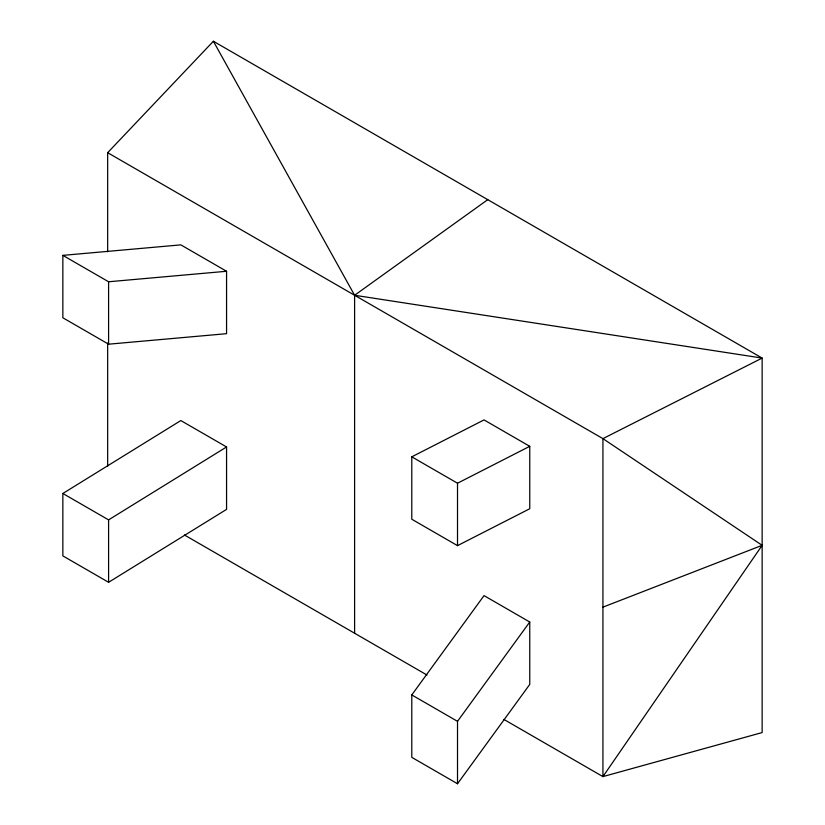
<?xml version="1.0" encoding="UTF-8"?>
<svg xmlns="http://www.w3.org/2000/svg" width="825" height="825" viewBox="0 0 825 825"><rect width="100%" height="100%" fill="white"/><g stroke="black" fill="none" stroke-linecap="round" stroke-linejoin="round"><path stroke-width="1.24" d="M213.376 41.25L354.606 295.267L762.145 358.081L602.931 438.632L602.931 776.603L762.145 732.569L762.145 358.081L213.376 41.25L107.663 152.687L602.931 438.632L762.145 545.325L602.931 776.603L503.817 719.39M411.788 694.928L484.028 595.609L529.753 622.019L529.753 684.43L457.514 783.75L411.788 757.35L411.788 694.928L457.514 721.339L457.514 783.75M457.514 721.339L529.753 622.019M487.761 199.66L354.606 295.267L354.606 633.239M62.855 493.484L180.83 420.564L226.566 446.964L226.566 509.386L108.591 582.295L62.855 555.895L62.855 493.484L108.591 519.884L108.591 582.295M108.591 519.884L226.566 446.964M411.788 456.823L484.028 419.915L529.753 446.315L529.753 508.736L457.514 545.634L411.788 519.234L411.788 456.823L457.514 483.223L529.753 446.315M602.931 607.148L762.145 545.325M62.855 255.368L180.83 244.87L226.566 271.27L226.566 333.682L108.591 344.19L62.855 317.78L62.855 255.368L108.591 281.768L226.566 271.27M184.418 534.982L426.989 675.025M457.514 483.223L457.514 545.634M108.591 281.768L108.591 344.19M107.663 152.687L107.663 251.749M107.663 343.035L107.663 466.28"/></g></svg>
